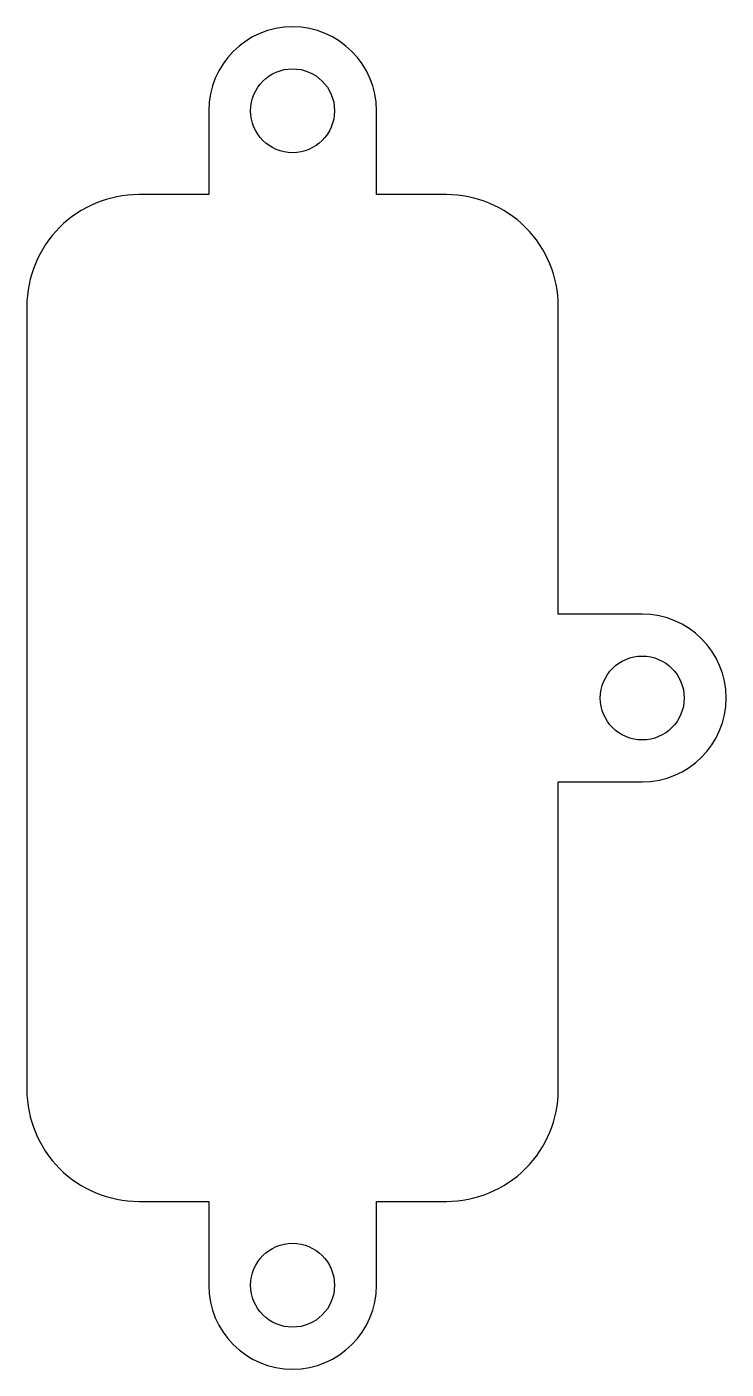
# Model space of a CAD drawing. Header units: millimetres. Extents: x -9.5 to 15.5, y -24 to 24.
import ezdxf

# ---------------------------------------------------------------- set-up
doc = ezdxf.new("R2010")
doc.units = ezdxf.units.MM
doc.layers.get('0').update_dxf_attribs({"linetype": 'CONTINUOUS'})

msp = doc.modelspace()

# ---------------------------------------------------------------- linework, layer by layer
msp.add_lwpolyline([(-5.5, 18, 0.414214), (-9.5, 14), (-9.5, -14, 0.414214), (-5.5, -18), (-3, -18), (-3, -21, 1), (3, -21), (3, -18), (5.5, -18, 0.414214), (9.5, -14), (9.5, -3), (12.5, -3, 1), (12.5, 3), (9.5, 3), (9.5, 14, 0.414214), (5.5, 18), (3, 18), (3, 21, 1), (-3, 21), (-3, 18)], format="xyb", close=True)
for centre in [(0, 21), (12.5, 0), (0, -21)]:
    msp.add_circle(centre, 1.5)

doc.saveas('drawing.dxf')
